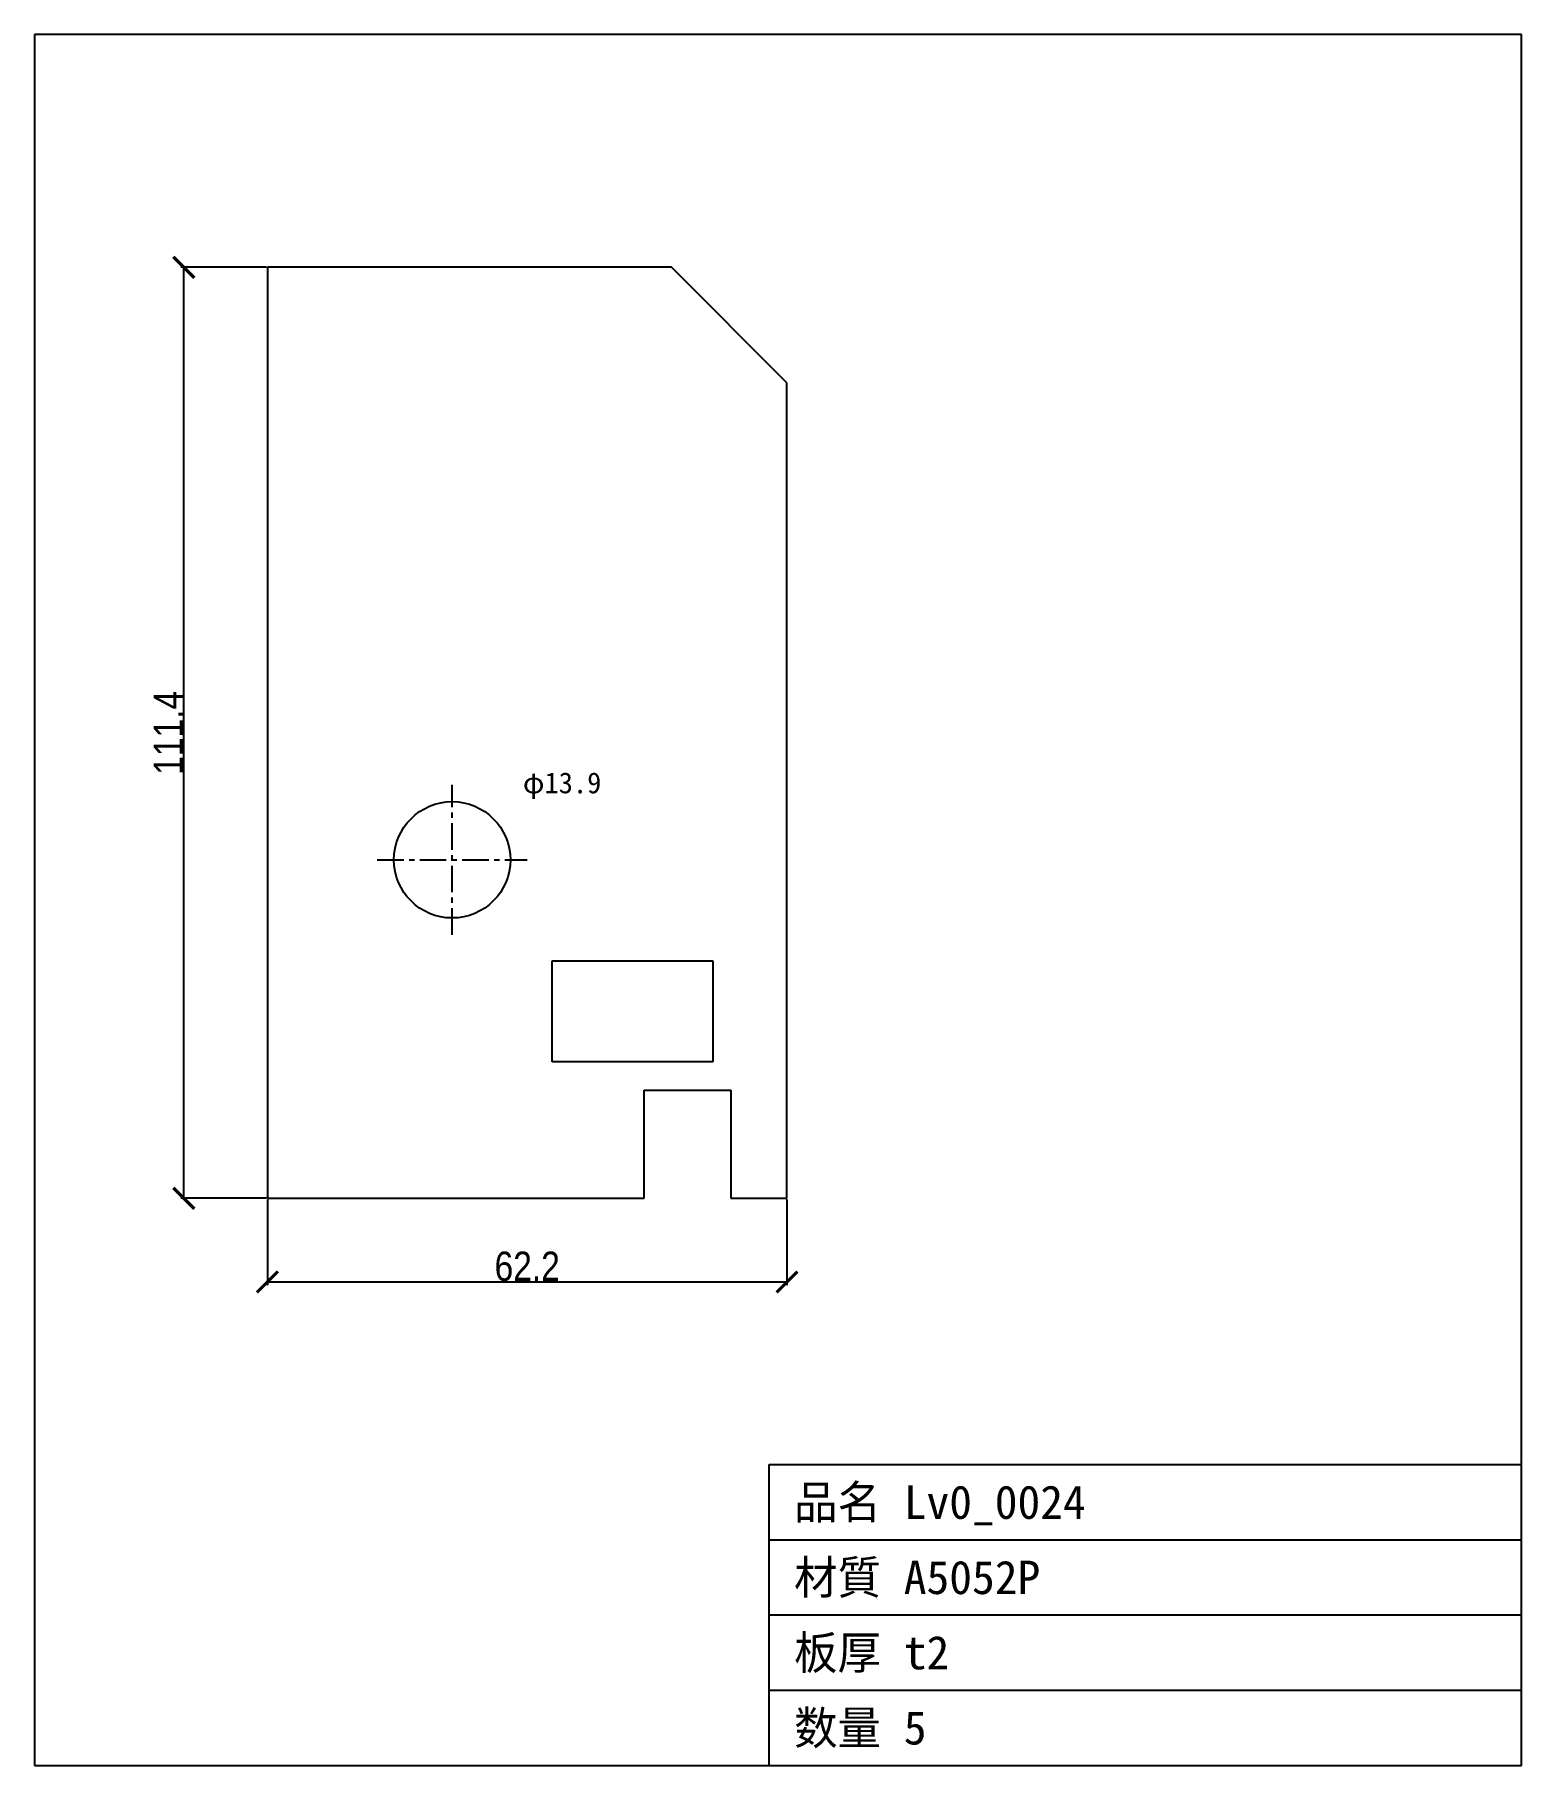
# Model space of a CAD drawing. Header units: millimetres. Extents: x -28 to 150, y -68 to 139.
import ezdxf

# ---------------------------------------------------------------- set-up
doc = ezdxf.new("R2010")
doc.units = ezdxf.units.MM
doc.linetypes.add('CENTER', pattern=[5.08, 3.175, -0.635, 0.635, -0.635])
for name, color, linetype in [('CENTER', 7, 'Continuous'), ('CUT', 7, 'Continuous'), ('DIM', 7, 'Continuous'), ('FRAME', 7, 'Continuous'), ('TEXT', 7, 'Continuous')]:
    doc.layers.add(name, color=color, linetype=linetype)
doc.styles.add('OpenSansCondensed-Light', font='OpenSansCondensed-Light.ttf')
doc.dimstyles.new('EZDXF', dxfattribs={"dimtxt": 0.25, "dimasz": 0.175, "dimexe": 0.375, "dimexo": 0.125, "dimgap": 0.1, "dimtad": 1, "dimlfac": 100, "dimzin": 12, "dimdsep": 46, "dimtxsty": 'OpenSansCondensed-Light', "dimblk": 'ARCHTICK', "dimcen": 2.5, "dimazin": 3, "dimtfac": 0.5, "dimtmove": 2, "dimatfit": 3})

# ---------------------------------------------------------------- blocks, each defined once
blk = doc.blocks.new('_ARCHTICK')
at = {"color": 0, "linetype": 'BYBLOCK', "const_width": 0.15}
blk.add_lwpolyline([(-0.5, -0.5), (0.5, 0.5)], dxfattribs=at)

msp = doc.modelspace()

# ---------------------------------------------------------------- linework, layer by layer
at = {"layer": 'CENTER', "color": 1, "linetype": 'CENTER'}
for p, q in [((22.1, 31.54), (22.1, 49.46)), ((13.14, 40.5), (31.06, 40.5))]:
    msp.add_line(p, q, dxfattribs=at)
at = {"layer": 'CUT'}
for p, q in [((48.35, 111.39), (0, 111.39)), ((0, 111.39), (0, 0)), ((62.15, 97.58), (48.35, 111.39)), ((62.15, 0), (62.15, 97.58)), ((34.07, 16.35), (34.07, 28.4)), ((34.07, 28.4), (53.3, 28.4)), ((53.3, 28.4), (53.3, 16.35)), ((53.3, 16.35), (34.07, 16.35)), ((45.07, 0), (45.07, 12.95)), ((45.07, 12.95), (55.45, 12.95)), ((55.45, 12.95), (55.45, 0)), ((0, 0), (45.07, 0)), ((55.45, 0), (62.15, 0))]:
    msp.add_line(p, q, dxfattribs=at)
msp.add_circle((22.1, 40.5), 6.96, dxfattribs=at)
at = {"layer": 'FRAME'}
for p, q in [((150, 139.23), (-27.85, 139.23)), ((-27.85, 139.23), (-27.85, -67.85)), ((150, -67.85), (150, 139.23)), ((60, -67.85), (60, -31.85)), ((60, -31.85), (150, -31.85)), ((60, -40.85), (150, -40.85)), ((60, -49.85), (150, -49.85)), ((60, -58.85), (150, -58.85)), ((-27.85, -67.85), (150, -67.85))]:
    msp.add_line(p, q, dxfattribs=at)

# ---------------------------------------------------------------- texts
at = {"layer": 'TEXT'}
for s, height, p in [('φ13.9', 2.5, (30.56, 48.46)), ('品名 Lv0_0024', 4, (63, -38.35)), ('材質 A5052P', 4, (63, -47.35)), ('板厚 t2', 4, (63, -56.35)), ('数量 5', 4, (63, -65.35))]:
    msp.add_text(s, height=height, dxfattribs=at).set_placement(p)

# ---------------------------------------------------------------- dimensions: what is measured, and where the dimension line sits
at = {"layer": 'DIM'}
msp.add_linear_dim(base=(-10, 0), p1=(0, 0), p2=(0, 111.39), angle=90, dimstyle='EZDXF', override={"dimtxt": 3.5, "dimasz": 2.5, "dimdec": 1, "dimlfac": 1}, dxfattribs=at).render()
msp.add_linear_dim(base=(0, -10), p1=(0, 0), p2=(62.1517, 0), dimstyle='EZDXF', override={"dimtxt": 3.5, "dimasz": 2.5, "dimdec": 1, "dimlfac": 1}, dxfattribs=at).render()

doc.saveas('drawing.dxf')
